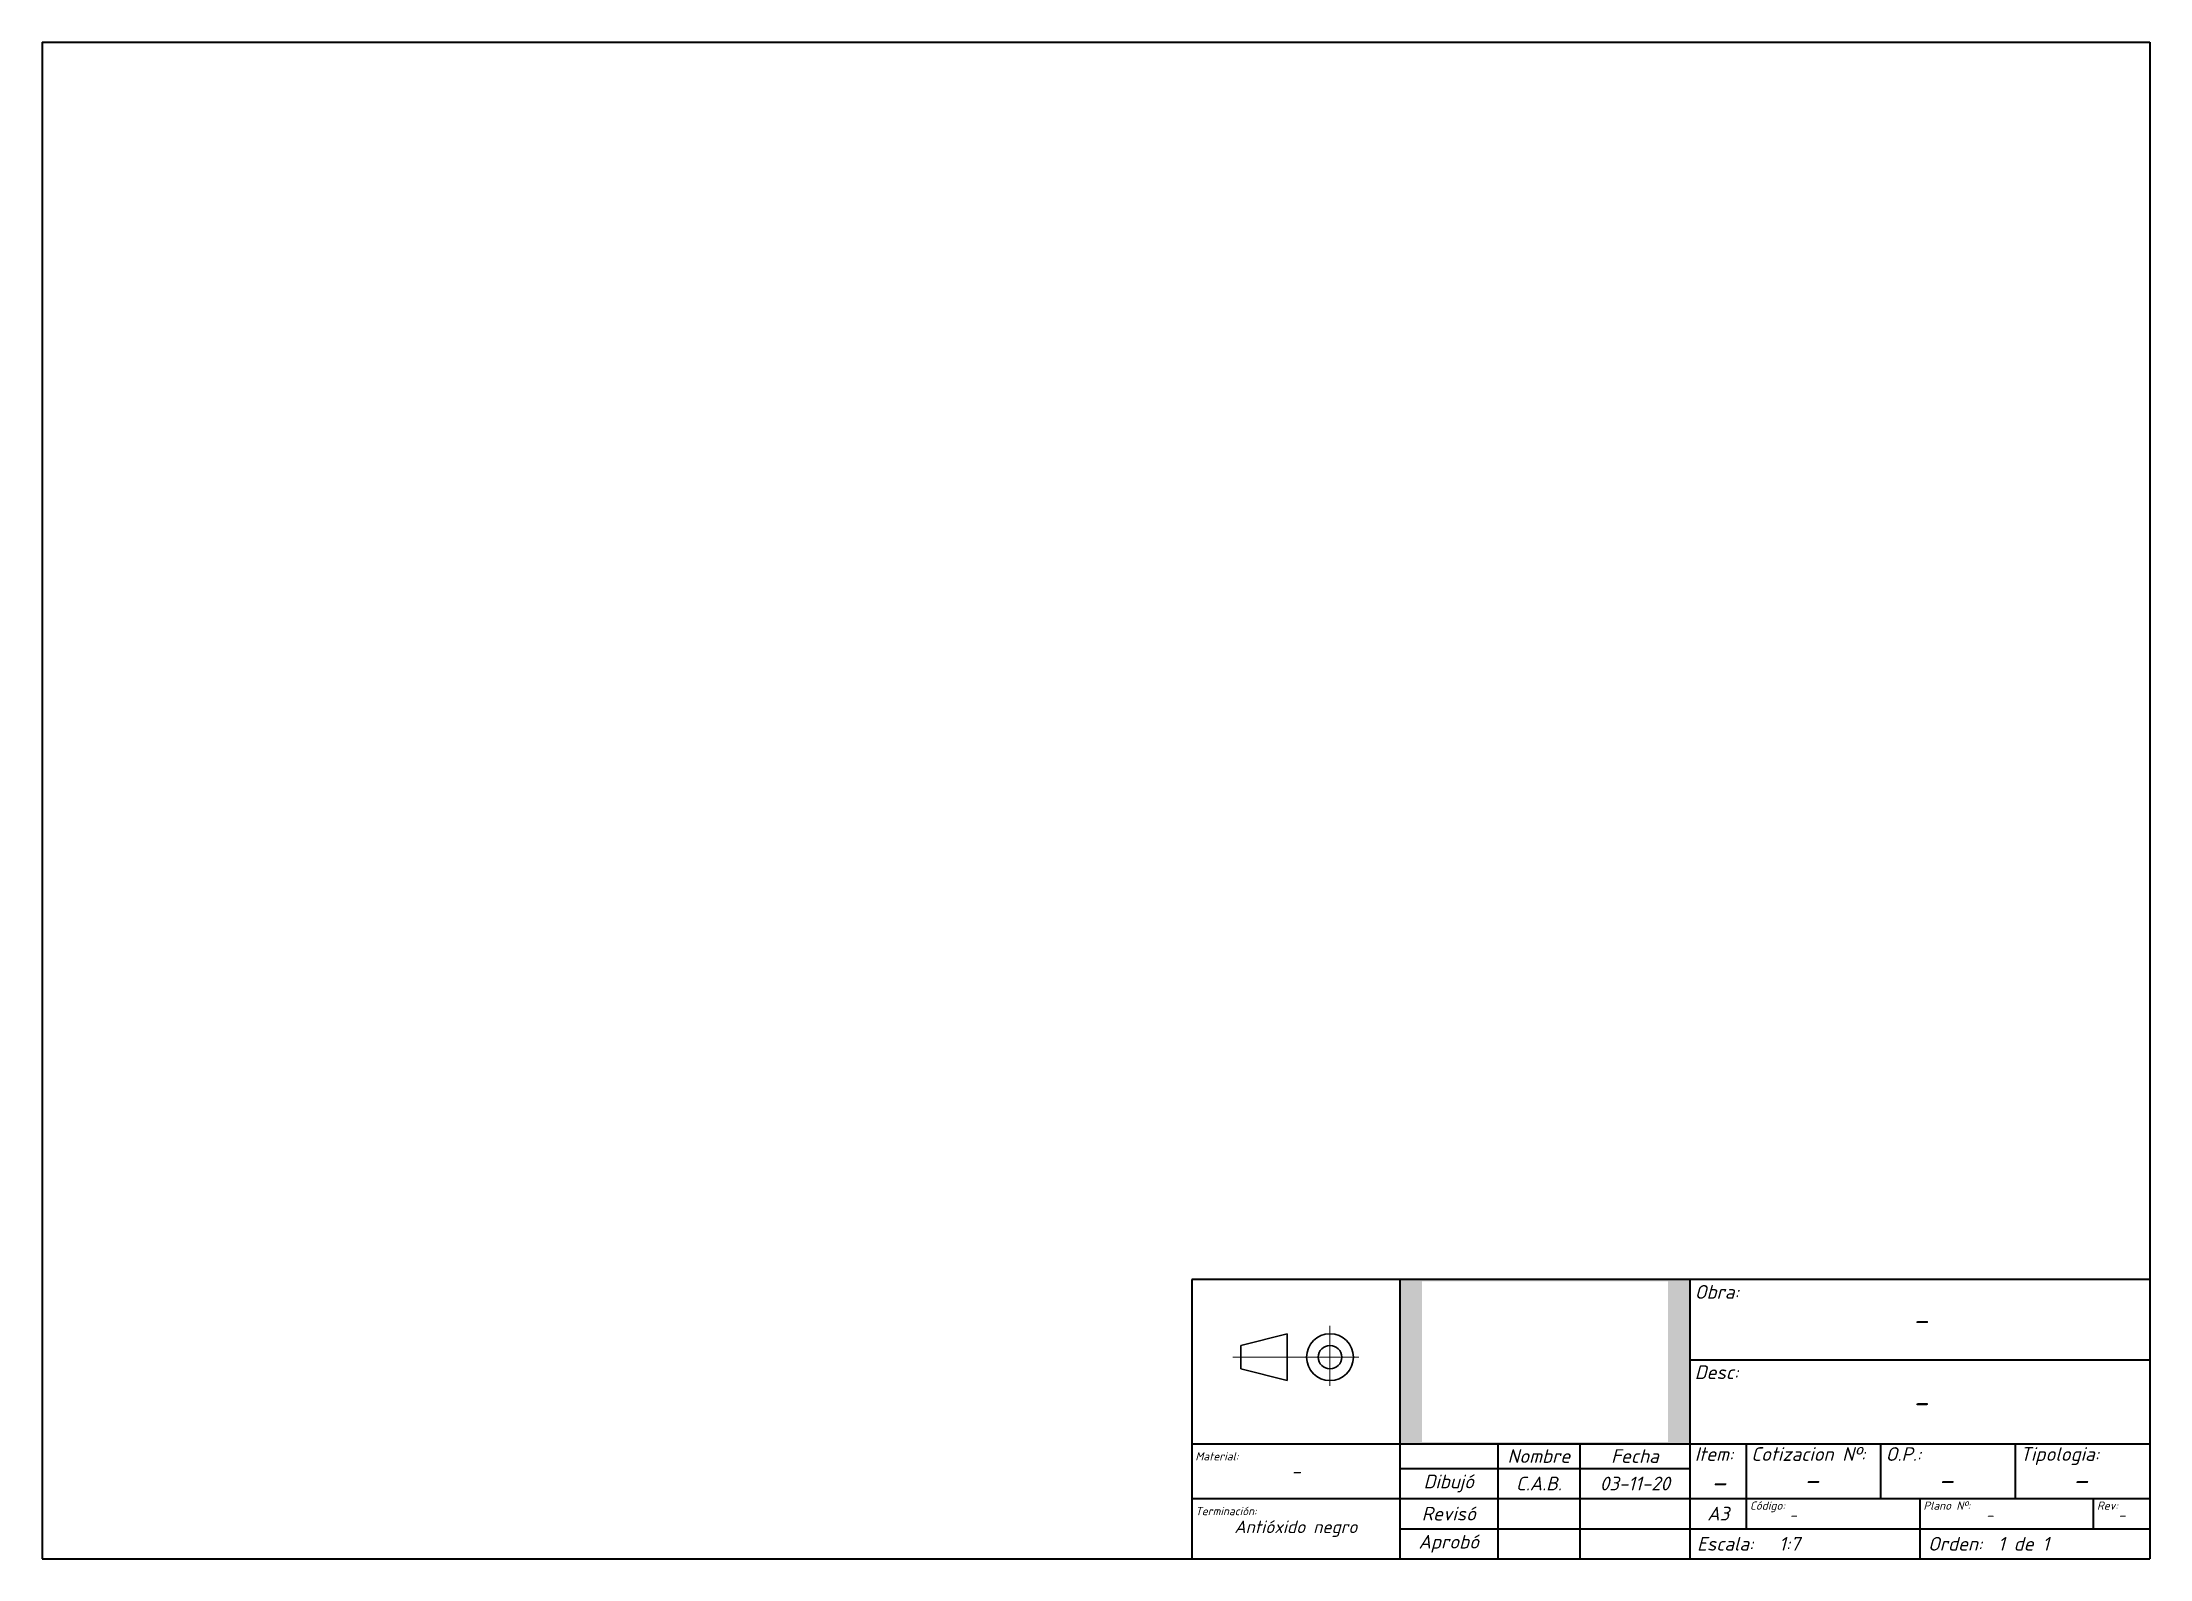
# Paper-space layout 'A3' of a CAD drawing. Header units: millimetres. Extents: x 20 to 405, y 6 to 283.
import ezdxf

# ---------------------------------------------------------------- set-up
doc = ezdxf.new("R2010")
doc.units = ezdxf.units.MM
doc.header["$LTSCALE"] = 0.47
doc.linetypes.add('CENTERX2', pattern=[101.6, 63.5, -12.7, 12.7, -12.7])
for name, color, linetype, lineweight in [('2D pieza', 7, 'Continuous', 30), ('EJES', 243, 'CENTERX2', 13), ('Lay rótulo', 7, 'Continuous', 35)]:
    doc.layers.add(name, color=color, linetype=linetype, lineweight=lineweight)
doc.layers.add('TEXTO', color=7, linetype='Continuous')
doc.styles.add('style1', font='isocpeur.ttf', dxfattribs={"oblique": 15})

# ---------------------------------------------------------------- blocks, each defined once
blk = doc.blocks.new('iso-e')
at = {"layer": '2D pieza'}
for p, q in [((-16.3, 1.88), (-7.84, 4.01)), ((-7.84, 4.01), (-7.84, -4.54)), ((-16.3, 1.88), (-16.3, -2.4)), ((-16.3, -2.4), (-7.84, -4.54))]:
    blk.add_line(p, q, dxfattribs=at)
for radius in [4.28, 2.14]:
    blk.add_circle((0, -0.26), radius, dxfattribs=at)
at = {"layer": 'EJES'}
for p, q in [((0, 5.47), (0, -5.47)), ((5.27, -0.26), (-17.76, -0.26))]:
    blk.add_line(p, q, dxfattribs=at)

psp = doc.layouts.new('A3')

# ---------------------------------------------------------------- hatches: boundary and pattern name
at = {"layer": '2D pieza'}
h = psp.add_hatch(color=256, dxfattribs=at)
h.dxf.hatch_style = 1
h.paths.add_polyline_path([(321.06, 57.19), (268.06, 57.19), (268.06, 27.19), (321.06, 27.19)])
h.paths.add_polyline_path([(272.09, 56.86), (317.03, 56.86), (317.03, 27.51), (272.09, 27.51)], flags=16)

# ---------------------------------------------------------------- linework, layer by layer
at = {"layer": 'Lay rótulo'}
for p, q in [((20.06, 283.19), (20.06, 6.19)), ((20.06, 283.19), (405.06, 283.19)), ((405.06, 283.19), (405.06, 6.19)), ((405.06, 57.19), (230.06, 57.19)), ((230.06, 57.19), (230.06, 6.19)), ((268.06, 57.19), (268.06, 6.19)), ((321.06, 57.19), (321.06, 6.19)), ((321.06, 42.52), (405.06, 42.52)), ((230.06, 27.19), (405.06, 27.19)), ((285.95, 27.23), (285.95, 6.19)), ((300.95, 27.23), (300.95, 6.19)), ((331.37, 11.69), (331.37, 27.19)), ((355.93, 17.19), (355.93, 27.19)), ((380.49, 17.19), (380.49, 27.19)), ((268.06, 22.69), (321.06, 22.69)), ((230.06, 17.19), (405.06, 17.19)), ((363.06, 17.19), (363.06, 6.19)), ((394.75, 11.69), (394.75, 17.19)), ((268.06, 11.69), (321.06, 11.69)), ((321.06, 11.69), (405.06, 11.69)), ((20.06, 6.19), (405.06, 6.19))]:
    psp.add_line(p, q, dxfattribs=at)

# ---------------------------------------------------------------- block references
at = {"layer": 'TEXTO'}
psp.add_blockref('iso-e', (255.3, 43.28), dxfattribs=at)

# ---------------------------------------------------------------- texts
at = {"layer": 'TEXTO', "style": 'style1'}
for s, insert, char_height, width, attachment_point in [('Obra:', (321.93, 56.19), 2.5, 14.25, 1), ('-', (363.06, 49.85), 4, 84, 5), ('Desc:', (321.93, 41.52), 2.5, 14.25, 1), ('-', (363.06, 34.85), 4, 84, 5), ('Material:', (230.7, 25.66), 1.5, 14.1503, 1), ('Nombre', (293.45, 24.96), 2.5, 15, 5), ('Fecha', (311, 24.96), 2.5, 20.1132, 5), ('Item:', (321.93, 26.58), 2.5, 7, 1), ('Cotizacion Nº:', (332.24, 26.58), 2.5, 31.9358, 1), ('O.P.:', (356.8, 26.58), 2.5, 31.9358, 1), ('Tipologia:', (381.36, 26.58), 2.5, 31.9358, 1), ('-', (249.06, 22.19), 2.5, 38, 5), ('Dibujó', (277, 19.94), 2.5, 17.8868, 5), ('C.A.B.', (293.45, 19.94), 2.5, 15, 5), ('\\A1;03-11-20', (311, 19.94), 2.5, 18.4033, 5), ('-', (326.21, 20.22), 4, 10.3083, 5), ('-', (343.18, 20.63), 4, 23.6218, 5), ('-', (367.74, 20.63), 4, 23.6218, 5), ('-', (392.3, 20.63), 4, 23.6218, 5), ('Terminación:', (230.7, 15.66), 1.5, 14.1503, 1), ('Revisó', (277, 14.44), 2.5, 17.8868, 5), ('A3', (326.21, 14.44), 2.5, 10.3083, 5), ('Código:', (332.01, 16.66), 1.5, 7.3336, 1), ('Plano Nº:', (363.7, 16.66), 1.5, 9.9836, 1), ('Rev:', (395.4, 16.66), 1.5, 9.6633, 1), ('Antióxido negro', (249.06, 11.69), 2.3, 38, 5), ('-', (339.18, 14.17), 2, 23.8828, 4), ('-', (375.1, 14.17), 2, 19.6529, 4), ('-', (399.9, 14.17), 2, 10.3084, 5), ('Aprobó', (277, 8.94), 2.5, 17.8868, 5), ('Escala:', (327.5, 8.94), 2.5, 12.8764, 5), ('1:7', (339.23, 8.94), 2.5, 12.8764, 5), ('Orden:', (369.5, 8.94), 2.5, 12.8764, 5), ('1 de 1', (382, 8.94), 2.5, 12.8764, 5)]:
    psp.add_mtext(s, dxfattribs=dict(at, insert=insert, char_height=char_height, width=width, attachment_point=attachment_point))

doc.saveas('drawing.dxf')
